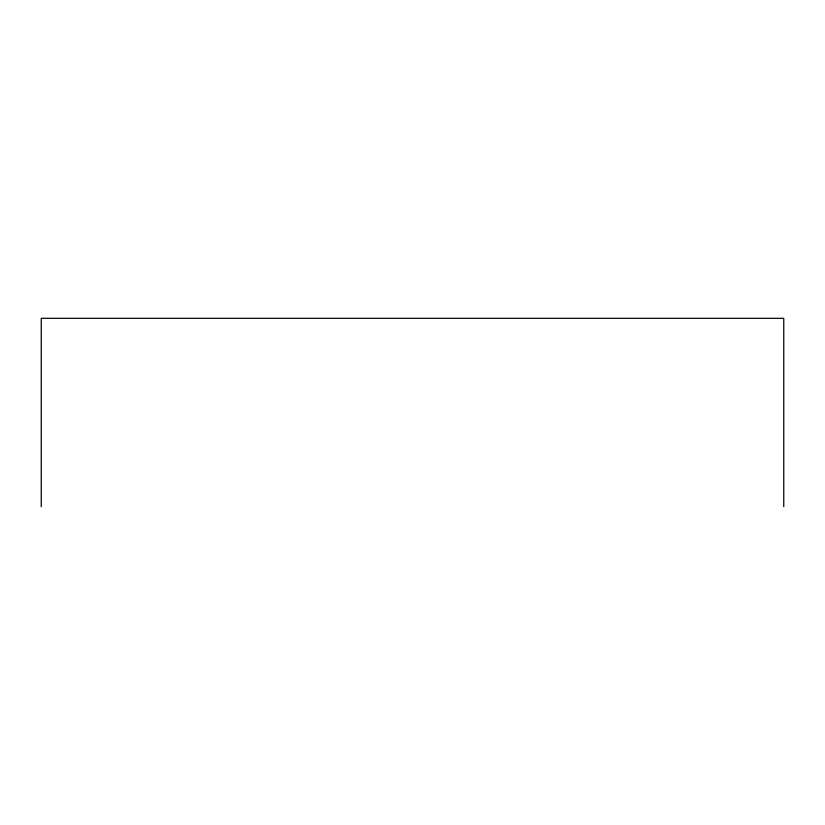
<?xml version="1.0" encoding="UTF-8"?>
<svg xmlns="http://www.w3.org/2000/svg" width="825" height="825" viewBox="0 0 825 825"><rect width="100%" height="100%" fill="white"/><g stroke="black" fill="none" stroke-linecap="round" stroke-linejoin="round"><path stroke-width="1.24" d="M783.75 506.684L783.75 318.316L41.25 318.316L41.25 506.684"/></g></svg>
